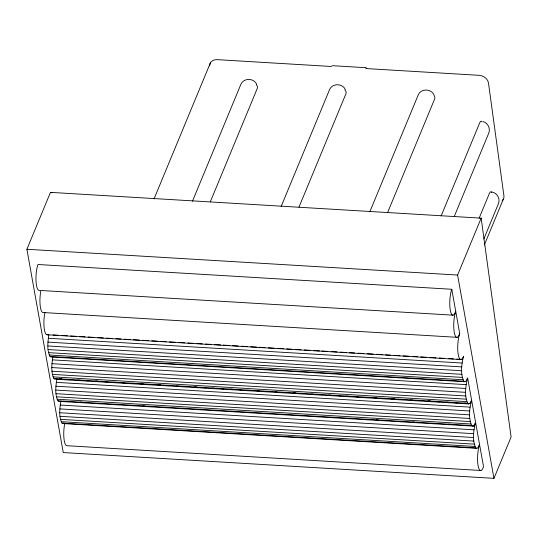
<?xml version="1.0" encoding="UTF-8"?>
<svg xmlns="http://www.w3.org/2000/svg" width="538" height="538" viewBox="0 0 538 538"><rect width="100%" height="100%" fill="white"/><g stroke="black" fill="none" stroke-linecap="round" stroke-linejoin="round"><path stroke-width="0.81" d="M48.891 334.676C47.882 341.798 46.645 349.835 50.047 356.479L51.036 356.983L464.839 381.751L465.881 381.24L467.65 377.992L479.546 444.475L477.845 447.771L476.803 448.329L62.993 423.561L62.011 423.11C58.534 416.546 59.805 408.51 60.76 401.435M476.803 448.329L475.814 447.878C472.068 440.292 473.561 431.059 475.35 423.09L473.736 425.706L472.7 426.136L471.725 425.558L57.916 400.783C54.614 394.038 55.797 385.988 56.88 378.806M464.839 381.751L463.857 381.247C460.192 373.594 461.631 364.36 463.487 356.364L462.714 357.965A14.903 3.9 -86.6 0 1 457.999 353.062A14.903 3.9 -86.6 0 1 459.708 333.587L455.753 311.489L455.303 312.78A14.903 3.9 -86.6 0 0 454.395 333.096A14.903 3.9 -86.6 0 0 459.708 333.587M471.725 425.558C468.168 417.703 469.499 408.315 471.624 400.211M471.49 400.541L469.681 403.581L468.645 403.93L54.842 379.162L53.874 378.496C50.754 371.872 51.776 364.065 52.845 357.044M468.645 403.93L467.677 403.271C464.254 395.43 465.552 386.197 467.596 378.127M366.048 67.99L365.901 68.548L479.062 75.32A8.769 6.745 22.5 0 1 488.47 82.886L503.924 195.825A8.763 6.745 22.5 0 1 502.129 200.667M451.785 289.276L451.496 290.036A14.903 3.9 -86.6 0 0 450.192 309.639A14.903 3.9 -86.6 0 0 455.087 312.988L455.726 311.314L451.785 289.276L37.983 264.508L37.694 265.268A14.903 3.9 -86.6 0 0 36.039 281.556A14.903 3.9 -86.6 0 0 39.22 290.399L453.023 315.167M26.9 249.269L50.471 192.362L481.167 218.146L511.1 436.964L493.958 478.349L63.262 452.566L26.9 249.269L457.596 275.046L481.167 218.146M154.023 198.946L210.439 62.744M192.449 201.252L240.984 84.076C243.949 77.741 253.875 77.963 256.687 84.298M210.297 201.844L257.225 88.548A8.729 5.084 -7.8 0 0 256.243 84.742M281.118 206.558L329.653 89.389C332.625 83.054 342.545 83.269 345.362 89.611M298.967 207.15L345.894 93.861A8.729 5.084 -7.8 0 0 344.912 90.054M369.794 211.864L418.329 94.695C421.503 87.681 433.07 88.918 434.496 96.51A8.729 5.084 -7.8 0 1 434.57 99.167L387.642 212.456M441.12 215.987L479.688 122.872A8.729 2.286 -86.6 0 1 481.49 121.299L482.035 121.951M454.381 216.148L488.45 133.895C490.918 129.207 488.168 122.913 483.05 121.561M479.069 218.334L489.351 193.498A8.763 2.293 -86.6 0 1 491.692 192.557M483.837 238.953L498.618 203.256C500.306 198.307 496.769 192.51 491.53 191.918M484.361 244.945L503.272 199.289M331.711 65.939L331.274 66.477L217.265 59.651A8.763 6.745 22.5 0 0 209.733 65.596M62.993 423.561L64.035 422.996M332.437 65.69L365.934 67.694M457.186 337.326L43.383 312.551A14.903 3.9 -86.6 0 1 40.76 291.253M53.074 334.925L58.104 335.228M61.453 335.43L67.317 335.779M70.666 335.981L76.531 336.331M79.88 336.532L84.91 336.835M88.259 337.03L94.123 337.387M97.472 337.582L103.336 337.938M106.685 338.133L112.55 338.489M115.899 338.684L120.929 338.987M124.278 339.189L130.142 339.539M133.491 339.74L139.355 340.09M142.704 340.292L148.569 340.641M151.918 340.843L157.782 341.193M160.297 341.348L166.161 341.697M169.51 341.899L175.375 342.249M178.724 342.45L184.588 342.8M187.937 343.002L193.801 343.352M196.316 343.5L202.18 343.849M205.529 344.051L211.394 344.401M214.743 344.602L220.607 344.952M223.122 345.107L229.82 345.504M232.335 345.658L238.2 346.008M241.549 346.21L247.413 346.559M250.762 346.761L256.626 347.111M259.141 347.259L265.005 347.615M268.354 347.81L274.219 348.167M277.568 348.362L283.432 348.718M286.781 348.913L291.811 349.216M295.16 349.418L301.024 349.767M304.374 349.969L310.238 350.319M313.587 350.52L319.451 350.87M321.966 351.025L327.83 351.375M331.179 351.576L337.044 351.926M340.393 352.128L346.257 352.477M349.606 352.679L354.636 352.975M357.985 353.177L363.849 353.527M367.198 353.728L373.063 354.078M376.412 354.28L382.276 354.629M385.625 354.831L390.655 355.134M394.004 355.336L399.868 355.685M403.218 355.887L409.082 356.237M412.431 356.438L417.461 356.741M420.81 356.936L426.674 357.293M430.023 357.488L435.888 357.844M439.237 358.039L444.26 358.342M448.45 358.59L453.48 358.893M456.829 359.095L462.693 359.445M46.84 334.764L460.649 359.532M48.299 338.267L462.102 363.036M47.949 342.114L461.752 366.889M47.869 345.968L461.671 370.736M48.064 349.552L461.866 374.32M48.514 352.632L462.317 377.4M49.187 354.993L462.996 379.767M50.047 356.479L463.857 381.247M52.347 359.861L466.15 384.636M51.957 363.688L465.76 388.463M51.836 367.562L465.639 392.33M51.984 371.207L465.787 395.975M52.394 374.381L466.197 399.149M53.04 376.869L466.843 401.637M53.874 378.496L467.677 403.271M60.229 379.008L61.904 379.108M69.442 379.559L71.124 379.66M87.035 380.615L88.709 380.716M96.248 381.166L97.923 381.267M105.468 381.718L107.143 381.819M123.054 382.767L124.729 382.868M132.267 383.318L133.949 383.419M141.487 383.87L143.162 383.971M159.073 384.926L160.748 385.026M168.286 385.477L169.968 385.578M185.879 386.533L187.554 386.627M195.092 387.084L196.767 387.178M204.312 387.636L205.987 387.73M221.898 388.685L223.573 388.786M231.111 389.236L232.793 389.337M257.917 390.844L259.592 390.944M284.723 392.444L286.398 392.545M293.936 392.996L295.611 393.096M320.742 394.603L322.417 394.704M356.761 396.762L358.436 396.856M392.78 398.914L394.455 399.014M419.586 400.521L421.261 400.622M428.799 401.072L430.474 401.173M438.019 401.624L439.694 401.725M455.605 402.673L457.28 402.774M464.819 403.224L466.5 403.325M469.008 403.48L470.683 403.581M59.227 379.014L61.742 379.162M68.44 379.566L70.955 379.714M77.654 380.117L80.169 380.265M86.033 380.622L88.548 380.77M95.246 381.173L97.761 381.321M104.459 381.724L106.975 381.872M113.673 382.276L115.354 382.377M122.052 382.774L124.567 382.928M131.265 383.325L133.78 383.48M140.479 383.876L142.994 384.031M148.858 384.381L151.373 384.529M158.071 384.932L160.586 385.08M167.284 385.484L169.8 385.632M176.498 386.035L178.172 386.136M184.877 386.533L187.392 386.688M194.09 387.084L196.605 387.239M203.303 387.636L205.819 387.79M212.517 388.187L214.198 388.288M220.896 388.692L223.411 388.84M230.109 389.243L232.624 389.391M239.323 389.794L240.997 389.895M247.702 390.299L250.217 390.447M256.915 390.85L259.43 390.998M266.128 391.402L267.803 391.503M275.342 391.953L277.016 392.054M283.721 392.451L286.236 392.605M292.934 393.002L295.449 393.157M302.148 393.554L303.822 393.655M311.361 394.105L313.042 394.206M319.74 394.61L322.255 394.757M328.953 395.161L331.469 395.309M338.167 395.712L340.682 395.86M346.546 396.21L349.061 396.365M355.759 396.762L358.274 396.916M364.972 397.313L367.488 397.468M374.186 397.864L376.701 398.019M382.565 398.369L385.08 398.517M391.778 398.92L394.293 399.068M400.992 399.472L403.507 399.62M410.205 400.023L412.72 400.171M418.584 400.528L421.099 400.675M427.797 401.079L430.313 401.227M437.011 401.63L439.526 401.778M446.224 402.182L448.739 402.33M454.603 402.68L457.118 402.834M463.817 403.231L466.332 403.386M56.275 382.37L470.077 407.138M55.905 386.21L469.714 410.978M55.804 390.063L469.613 414.838M55.979 393.681L469.782 418.45M56.409 396.809L470.212 421.577M57.068 399.23L470.878 423.998M80.034 402.135L81.715 402.236M142.859 405.894L144.54 405.995M349.767 418.282L351.442 418.382M376.566 419.889L378.248 419.99M385.786 420.44L387.461 420.541M412.585 422.041L414.267 422.142M448.605 424.2L450.286 424.3M474.563 426.204L58.898 401.368L57.916 400.783M60.182 405.04L473.985 429.815M59.846 408.9L473.655 433.668M59.785 412.747L473.588 437.515M59.987 416.311L473.79 441.079M60.451 419.358L474.254 444.126M61.137 421.678L474.946 446.446M62.011 423.11L475.814 447.878M480.965 470.494L67.163 445.726A14.903 3.9 -86.6 0 1 64.6 424.287M50.471 192.362L52.072 192.806M457.596 275.046L493.958 478.349M47.875 334.475A14.903 3.9 -86.6 0 1 44.237 328.61A14.903 3.9 -86.6 0 1 44.93 312.423M479.573 444.644L479.156 445.834A14.903 3.9 -86.6 0 0 478.053 465.451A14.903 3.9 -86.6 0 0 483.023 468.026L483.514 466.648L479.573 444.644"/></g></svg>
